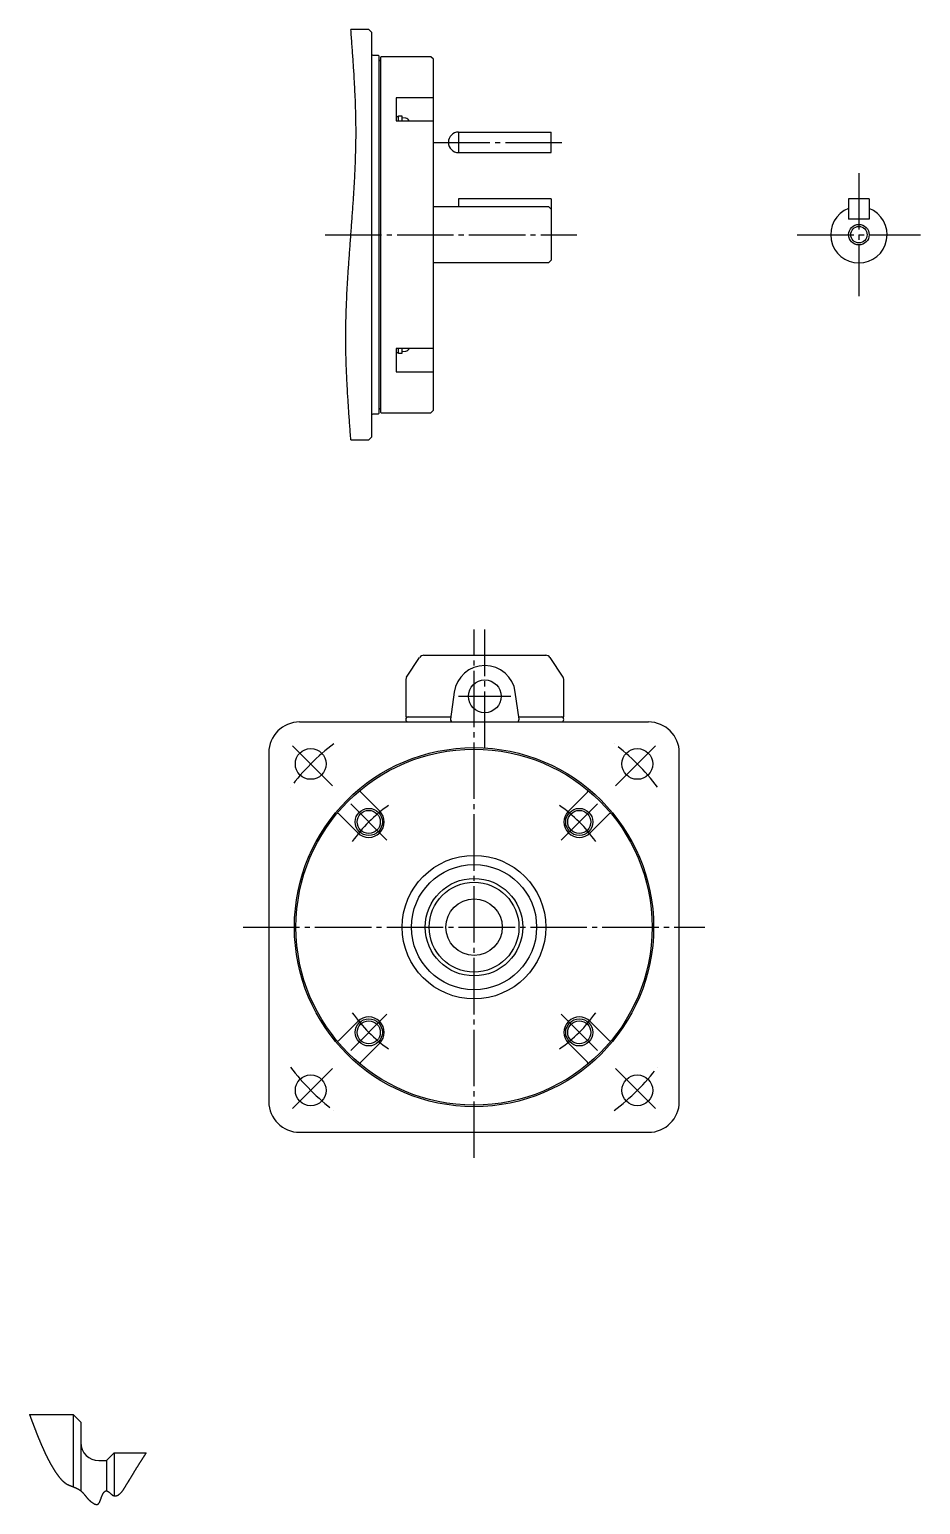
# Model space of a CAD drawing. Extents: x -232 to 264, y -175 to 155.
# Drawn here: x 90.4 to 264, y -132.6 to 155 of the extents above; entities that cross this region are included whole.
import ezdxf

# ---------------------------------------------------------------- set-up
doc = ezdxf.new("R2010")
doc.units = 0
doc.linetypes.add('DASH_CENTER', pattern=[14, 11, -1, 1, -1])
doc.layers.get('0').update_dxf_attribs({"linetype": 'CONTINUOUS'})

msp = doc.modelspace()

# ---------------------------------------------------------------- linework, layer by layer
at = {"color": 7, "linetype": 'CONTINUOUS'}
for p, q in [((156.5, 155), (153, 155)), ((157, 154.5), (156.5, 155)), ((157, 154.5), (157, 75.5)), ((157.3, 150), (158.3, 150)), ((158.5, 149.8), (158.3, 150)), ((158.5, 115), (158.5, 149.8)), ((158.9, 149.7), (158.8, 149.6)), ((158.8, 149.6), (158.8, 115)), ((168.6, 149.7), (158.9, 149.7)), ((169.1, 149.2), (168.6, 149.7)), ((158.8, 148.9), (158.7, 148.9)), ((169.1, 115), (169.1, 149.2)), ((169.1, 141.71), (161.8, 141.71)), ((161.8, 141.71), (161.8, 137.22)), ((162.3, 137.22), (162.3, 138.16)), ((162.3, 138.16), (162.9, 138.16)), ((162.9, 138.16), (162.9, 137.22)), ((161.8, 138.01), (162.3, 138.01)), ((161.8, 137.22), (169.1, 137.22)), ((163.68, 137.69), (162.9, 137.76)), ((174, 135), (192, 135)), ((174, 135), (174, 131)), ((192, 131), (192, 135)), ((174, 131), (192, 131)), ((174, 122), (174, 120.5)), ((192, 122), (174, 122)), ((192, 122), (192, 110)), ((250, 122), (250, 118)), ((254, 122), (250, 122)), ((254, 122), (254, 118)), ((169.1, 120.5), (191.5, 120.5)), ((191.5, 120.5), (192, 120)), ((254, 118), (250, 118)), ((158.5, 80.2), (158.5, 115)), ((158.8, 115), (158.8, 80.4)), ((169.1, 80.8), (169.1, 115)), ((191.5, 109.5), (169.1, 109.5)), ((192, 110), (191.5, 109.5)), ((169.1, 92.78), (161.8, 92.78)), ((161.8, 92.78), (161.8, 88.29)), ((162.3, 91.84), (162.3, 92.78)), ((162.9, 92.78), (162.9, 91.84)), ((162.9, 92.24), (163.68, 92.31)), ((162.3, 91.99), (161.8, 91.99)), ((162.9, 91.84), (162.3, 91.84)), ((161.8, 88.29), (169.1, 88.29)), ((158.7, 81.1), (158.8, 81.1)), ((168.6, 80.3), (169.1, 80.8)), ((158.3, 80), (157.3, 80)), ((158.3, 80), (158.5, 80.2)), ((158.8, 80.4), (158.9, 80.3)), ((158.9, 80.3), (168.6, 80.3)), ((153, 75), (156.5, 75)), ((156.5, 75), (157, 75.5)), ((163.87, 28.75), (166.4, 32.56)), ((167.24, 33), (190.97, 33)), ((191.8, 32.56), (194.33, 28.75)), ((163.7, 28.2), (163.7, 27.6)), ((163.7, 27.6), (163.7, 21.1)), ((194.5, 27.6), (194.5, 28.2)), ((194.5, 21.1), (194.5, 27.6)), ((173.16, 25.82), (172.43, 20.57)), ((185.77, 20.57), (185.04, 25.82)), ((163.8, 21), (172.49, 21)), ((185.71, 21), (194.4, 21)), ((143, 20), (211, 20)), ((137, 14), (137, -54)), ((217, -54), (217, 14)), ((158.62, 2.63), (154.92, 6.32)), ((199.08, 6.32), (195.39, 2.63)), ((150.68, 2.08), (154.37, -1.61)), ((199.63, -1.61), (203.32, 2.08)), ((154.37, -38.38), (150.68, -42.08)), ((203.32, -42.08), (199.63, -38.38)), ((154.92, -46.32), (158.62, -42.63)), ((195.39, -42.63), (199.08, -46.32)), ((143, -60), (211, -60)), ((90.38, -115), (98.88, -115)), ((98.88, -115), (100.38, -116.5)), ((98.88, -115), (98.88, -129.1)), ((100.38, -116.5), (100.38, -129.9)), ((105.38, -124), (106.88, -122.5)), ((106.88, -122.5), (106.88, -130.88)), ((106.88, -122.5), (113.13, -122.5)), ((103.88, -124), (105.38, -124)), ((105.38, -124), (105.38, -129.9))]:
    msp.add_line(p, q, dxfattribs=at)
at = {"color": 1, "linetype": 'DASH_CENTER'}
for p, q in [((169.1, 133), (194.5, 133)), ((252, 127), (252, 103)), ((148, 115), (197, 115)), ((240, 115), (264, 115)), ((177, -65), (177, 38)), ((179.1, 14.94), (179.1, 38)), ((174, 25), (184.2, 25)), ((149.42, 7.58), (140.94, 16.06)), ((204.58, 7.58), (213.06, 16.06)), ((160.03, -3.03), (152.96, 4.04)), ((193.97, -3.03), (201.04, 4.04)), ((132, -20), (222, -20)), ((160.03, -36.97), (152.96, -44.04)), ((193.97, -36.97), (201.04, -44.04)), ((149.42, -47.58), (140.94, -56.06)), ((204.58, -47.58), (213.06, -56.06))]:
    msp.add_line(p, q, dxfattribs=at)
at = {"color": 2}
for points in [[(153, 75, 0), (152.97, 75.36, 0), (152.95, 75.72, 0), (152.92, 76.08, 0), (152.89, 76.44, 0), (152.87, 76.79, 0), (152.84, 77.15, 0), (152.81, 77.51, 0), (152.79, 77.87, 0), (152.76, 78.23, 0), (152.74, 78.59, 0), (152.71, 78.95, 0), (152.68, 79.31, 0), (152.66, 79.66, 0), (152.63, 80.02, 0), (152.61, 80.38, 0), (152.58, 80.74, 0), (152.56, 81.1, 0), (152.53, 81.46, 0), (152.51, 81.82, 0), (152.49, 82.18, 0), (152.46, 82.53, 0), (152.44, 82.89, 0), (152.42, 83.25, 0), (152.4, 83.61, 0), (152.37, 83.97, 0), (152.35, 84.33, 0), (152.33, 84.69, 0), (152.31, 85.05, 0), (152.29, 85.4, 0), (152.27, 85.76, 0), (152.25, 86.12, 0), (152.23, 86.48, 0), (152.22, 86.84, 0), (152.2, 87.2, 0), (152.18, 87.56, 0), (152.17, 87.92, 0), (152.15, 88.27, 0), (152.14, 88.63, 0), (152.12, 88.99, 0), (152.11, 89.35, 0), (152.1, 89.71, 0), (152.08, 90.07, 0), (152.07, 90.43, 0), (152.06, 90.79, 0), (152.05, 91.14, 0), (152.04, 91.5, 0), (152.04, 91.86, 0), (152.03, 92.22, 0), (152.02, 92.58, 0), (152.02, 92.94, 0), (152.01, 93.3, 0), (152.01, 93.66, 0), (152, 94.01, 0), (152, 94.37, 0), (152, 94.73, 0), (152, 95.09, 0), (152, 95.45, 0), (152, 95.81, 0), (152.01, 96.17, 0), (152.01, 96.53, 0), (152.01, 96.88, 0), (152.02, 97.24, 0), (152.03, 97.6, 0), (152.03, 97.96, 0), (152.04, 98.32, 0), (152.05, 98.68, 0), (152.06, 99.04, 0), (152.07, 99.39, 0), (152.08, 99.75, 0), (152.09, 100.11, 0), (152.1, 100.47, 0), (152.12, 100.83, 0), (152.13, 101.19, 0), (152.14, 101.55, 0), (152.16, 101.91, 0), (152.18, 102.27, 0), (152.19, 102.62, 0), (152.21, 102.98, 0), (152.22, 103.34, 0), (152.24, 103.7, 0), (152.26, 104.06, 0), (152.28, 104.42, 0), (152.3, 104.78, 0), (152.32, 105.14, 0), (152.34, 105.49, 0), (152.36, 105.85, 0), (152.38, 106.21, 0), (152.41, 106.57, 0), (152.43, 106.93, 0), (152.45, 107.29, 0), (152.47, 107.65, 0), (152.5, 108, 0), (152.52, 108.36, 0), (152.54, 108.72, 0), (152.57, 109.08, 0), (152.59, 109.44, 0), (152.62, 109.8, 0), (152.65, 110.16, 0), (152.67, 110.52, 0), (152.7, 110.88, 0), (152.72, 111.23, 0), (152.75, 111.59, 0), (152.77, 111.95, 0), (152.8, 112.31, 0), (152.83, 112.67, 0), (152.85, 113.03, 0), (152.88, 113.39, 0), (152.91, 113.75, 0), (152.93, 114.1, 0), (152.96, 114.46, 0), (152.99, 114.82, 0), (153.01, 115.18, 0), (153.04, 115.54, 0), (153.07, 115.9, 0), (153.09, 116.26, 0), (153.12, 116.61, 0), (153.15, 116.97, 0), (153.18, 117.33, 0), (153.2, 117.69, 0), (153.23, 118.05, 0), (153.25, 118.41, 0), (153.28, 118.77, 0), (153.31, 119.13, 0), (153.33, 119.48, 0), (153.36, 119.84, 0), (153.38, 120.2, 0), (153.41, 120.56, 0), (153.43, 120.92, 0), (153.46, 121.28, 0), (153.48, 121.64, 0), (153.5, 122, 0), (153.53, 122.36, 0), (153.55, 122.71, 0), (153.57, 123.07, 0), (153.6, 123.43, 0), (153.62, 123.79, 0), (153.64, 124.15, 0), (153.66, 124.51, 0), (153.68, 124.87, 0), (153.7, 125.22, 0), (153.72, 125.58, 0), (153.74, 125.94, 0), (153.76, 126.3, 0), (153.78, 126.66, 0), (153.79, 127.02, 0), (153.81, 127.38, 0), (153.83, 127.74, 0), (153.84, 128.09, 0), (153.86, 128.45, 0), (153.87, 128.81, 0), (153.89, 129.17, 0), (153.9, 129.53, 0), (153.91, 129.89, 0), (153.92, 130.25, 0), (153.93, 130.61, 0), (153.94, 130.97, 0), (153.95, 131.32, 0), (153.96, 131.68, 0), (153.97, 132.04, 0), (153.98, 132.4, 0), (153.98, 132.76, 0), (153.99, 133.12, 0), (153.99, 133.48, 0), (154, 133.83, 0), (154, 134.19, 0), (154, 134.55, 0), (154, 134.91, 0), (154, 135.27, 0), (154, 135.63, 0), (154, 135.99, 0), (153.99, 136.35, 0), (153.99, 136.7, 0), (153.99, 137.06, 0), (153.98, 137.42, 0), (153.97, 137.78, 0), (153.97, 138.14, 0), (153.96, 138.5, 0), (153.95, 138.86, 0), (153.94, 139.22, 0), (153.93, 139.57, 0), (153.92, 139.93, 0), (153.91, 140.29, 0), (153.89, 140.65, 0), (153.88, 141.01, 0), (153.87, 141.37, 0), (153.85, 141.73, 0), (153.84, 142.09, 0), (153.82, 142.44, 0), (153.8, 142.8, 0), (153.78, 143.16, 0), (153.77, 143.52, 0), (153.75, 143.88, 0), (153.73, 144.24, 0), (153.71, 144.6, 0), (153.69, 144.96, 0), (153.67, 145.31, 0), (153.65, 145.67, 0), (153.63, 146.03, 0), (153.61, 146.39, 0), (153.58, 146.75, 0), (153.56, 147.11, 0), (153.54, 147.47, 0), (153.52, 147.83, 0), (153.49, 148.18, 0), (153.47, 148.54, 0), (153.44, 148.9, 0), (153.42, 149.26, 0), (153.4, 149.62, 0), (153.37, 149.98, 0), (153.34, 150.34, 0), (153.32, 150.69, 0), (153.29, 151.05, 0), (153.27, 151.41, 0), (153.24, 151.77, 0), (153.21, 152.13, 0), (153.19, 152.49, 0), (153.16, 152.85, 0), (153.13, 153.21, 0), (153.11, 153.56, 0), (153.08, 153.92, 0), (153.06, 154.28, 0), (153.03, 154.64, 0), (153, 155, 0)], [(90.38, -115, 0), (90.4, -115.06, 0), (90.42, -115.12, 0), (90.44, -115.18, 0), (90.46, -115.24, 0), (90.49, -115.3, 0), (90.51, -115.36, 0), (90.53, -115.42, 0), (90.55, -115.48, 0), (90.57, -115.54, 0), (90.6, -115.59, 0), (90.62, -115.66, 0), (90.64, -115.71, 0), (90.66, -115.77, 0), (90.68, -115.83, 0), (90.71, -115.89, 0), (90.73, -115.95, 0), (90.75, -116.01, 0), (90.77, -116.07, 0), (90.79, -116.13, 0), (90.82, -116.19, 0), (90.84, -116.25, 0), (90.86, -116.31, 0), (90.88, -116.37, 0), (90.91, -116.43, 0), (90.93, -116.49, 0), (90.95, -116.55, 0), (90.97, -116.61, 0), (90.99, -116.67, 0), (91.02, -116.73, 0), (91.04, -116.79, 0), (91.06, -116.84, 0), (91.08, -116.9, 0), (91.11, -116.96, 0), (91.13, -117.02, 0), (91.15, -117.08, 0), (91.17, -117.14, 0), (91.19, -117.2, 0), (91.22, -117.26, 0), (91.24, -117.32, 0), (91.26, -117.38, 0), (91.28, -117.44, 0), (91.31, -117.5, 0), (91.33, -117.56, 0), (91.35, -117.62, 0), (91.38, -117.68, 0), (91.4, -117.74, 0), (91.42, -117.8, 0), (91.44, -117.85, 0), (91.47, -117.91, 0), (91.49, -117.97, 0), (91.51, -118.03, 0), (91.53, -118.09, 0), (91.56, -118.15, 0), (91.58, -118.21, 0), (91.6, -118.27, 0), (91.63, -118.33, 0), (91.65, -118.39, 0), (91.67, -118.45, 0), (91.7, -118.5, 0), (91.72, -118.56, 0), (91.74, -118.62, 0), (91.76, -118.68, 0), (91.79, -118.74, 0), (91.81, -118.8, 0), (91.83, -118.86, 0), (91.86, -118.92, 0), (91.88, -118.98, 0), (91.9, -119.04, 0), (91.93, -119.1, 0), (91.95, -119.16, 0), (91.98, -119.21, 0), (92, -119.27, 0), (92.02, -119.33, 0), (92.05, -119.39, 0), (92.07, -119.45, 0), (92.09, -119.51, 0), (92.12, -119.57, 0), (92.14, -119.63, 0), (92.17, -119.68, 0), (92.19, -119.74, 0), (92.21, -119.8, 0), (92.24, -119.86, 0), (92.26, -119.92, 0), (92.29, -119.98, 0), (92.31, -120.04, 0), (92.33, -120.09, 0), (92.36, -120.15, 0), (92.38, -120.21, 0), (92.41, -120.27, 0), (92.43, -120.33, 0), (92.46, -120.39, 0), (92.48, -120.45, 0), (92.51, -120.5, 0), (92.53, -120.56, 0), (92.56, -120.62, 0), (92.58, -120.68, 0), (92.61, -120.74, 0), (92.63, -120.8, 0), (92.66, -120.86, 0), (92.68, -120.91, 0), (92.71, -120.97, 0), (92.73, -121.03, 0), (92.76, -121.09, 0), (92.78, -121.15, 0), (92.81, -121.2, 0), (92.83, -121.26, 0), (92.86, -121.32, 0), (92.88, -121.38, 0), (92.91, -121.44, 0), (92.94, -121.5, 0), (92.96, -121.55, 0), (92.99, -121.61, 0), (93.01, -121.67, 0), (93.04, -121.73, 0), (93.07, -121.78, 0), (93.09, -121.84, 0), (93.12, -121.9, 0), (93.14, -121.96, 0), (93.17, -122.02, 0), (93.2, -122.07, 0), (93.22, -122.13, 0), (93.25, -122.19, 0), (93.28, -122.25, 0), (93.3, -122.3, 0), (93.33, -122.36, 0), (93.36, -122.42, 0), (93.39, -122.48, 0), (93.41, -122.53, 0), (93.44, -122.59, 0), (93.47, -122.65, 0), (93.49, -122.71, 0), (93.52, -122.76, 0), (93.55, -122.82, 0), (93.58, -122.88, 0), (93.6, -122.94, 0), (93.63, -122.99, 0), (93.66, -123.05, 0), (93.69, -123.11, 0), (93.72, -123.16, 0), (93.74, -123.22, 0), (93.77, -123.28, 0), (93.8, -123.33, 0), (93.83, -123.39, 0), (93.86, -123.45, 0), (93.89, -123.51, 0), (93.92, -123.56, 0), (93.94, -123.62, 0), (93.97, -123.68, 0), (94, -123.73, 0), (94.03, -123.79, 0), (94.06, -123.85, 0), (94.09, -123.9, 0), (94.12, -123.96, 0), (94.15, -124.02, 0), (94.18, -124.07, 0), (94.21, -124.13, 0), (94.24, -124.18, 0), (94.27, -124.24, 0), (94.3, -124.3, 0), (94.33, -124.35, 0), (94.36, -124.41, 0), (94.39, -124.46, 0), (94.42, -124.52, 0), (94.45, -124.57, 0), (94.48, -124.63, 0), (94.51, -124.69, 0), (94.54, -124.74, 0), (94.58, -124.8, 0), (94.61, -124.85, 0), (94.64, -124.91, 0), (94.67, -124.96, 0), (94.7, -125.02, 0), (94.73, -125.07, 0), (94.77, -125.13, 0), (94.8, -125.18, 0), (94.83, -125.24, 0), (94.86, -125.29, 0), (94.9, -125.34, 0), (94.93, -125.4, 0), (94.96, -125.45, 0), (94.99, -125.51, 0), (95.03, -125.56, 0), (95.06, -125.61, 0), (95.09, -125.67, 0), (95.13, -125.72, 0), (95.16, -125.78, 0), (95.2, -125.83, 0), (95.23, -125.88, 0), (95.26, -125.94, 0), (95.3, -125.99, 0), (95.33, -126.04, 0), (95.37, -126.1, 0), (95.4, -126.15, 0), (95.44, -126.2, 0), (95.47, -126.25, 0), (95.51, -126.31, 0), (95.54, -126.36, 0), (95.58, -126.41, 0), (95.62, -126.46, 0), (95.65, -126.52, 0), (95.69, -126.57, 0), (95.72, -126.62, 0), (95.76, -126.67, 0), (95.8, -126.72, 0), (95.84, -126.78, 0), (95.87, -126.83, 0), (95.91, -126.88, 0), (95.95, -126.93, 0), (95.99, -126.98, 0), (96.02, -127.03, 0), (96.06, -127.08, 0), (96.1, -127.13, 0), (96.14, -127.18, 0), (96.18, -127.23, 0), (96.22, -127.28, 0), (96.26, -127.33, 0), (96.3, -127.38, 0), (96.34, -127.42, 0), (96.39, -127.47, 0), (96.43, -127.52, 0), (96.47, -127.57, 0), (96.51, -127.62, 0), (96.56, -127.66, 0), (96.6, -127.71, 0), (96.64, -127.76, 0), (96.69, -127.8, 0), (96.73, -127.85, 0), (96.78, -127.89, 0), (96.82, -127.94, 0), (96.87, -127.98, 0), (96.92, -128.03, 0), (96.96, -128.07, 0), (97.01, -128.11, 0), (97.06, -128.16, 0), (97.11, -128.2, 0), (97.16, -128.24, 0), (97.21, -128.28, 0), (97.26, -128.32, 0), (97.31, -128.35, 0), (97.36, -128.39, 0), (97.41, -128.43, 0), (97.46, -128.46, 0), (97.52, -128.5, 0), (97.57, -128.53, 0), (97.62, -128.56, 0), (97.68, -128.6, 0), (97.73, -128.63, 0), (97.79, -128.66, 0), (97.84, -128.68, 0), (97.9, -128.71, 0), (97.96, -128.74, 0), (98.02, -128.76, 0), (98.07, -128.79, 0), (98.13, -128.81, 0), (98.19, -128.84, 0), (98.25, -128.86, 0), (98.31, -128.88, 0), (98.37, -128.91, 0), (98.43, -128.93, 0), (98.49, -128.95, 0), (98.55, -128.98, 0), (98.61, -129, 0), (98.67, -129.02, 0), (98.73, -129.04, 0), (98.79, -129.07, 0), (98.85, -129.09, 0), (98.91, -129.11, 0), (98.97, -129.13, 0), (99.03, -129.16, 0), (99.09, -129.18, 0), (99.15, -129.21, 0), (99.21, -129.23, 0), (99.27, -129.26, 0), (99.33, -129.28, 0), (99.39, -129.31, 0), (99.44, -129.34, 0), (99.5, -129.37, 0), (99.56, -129.4, 0), (99.62, -129.42, 0), (99.68, -129.45, 0), (99.73, -129.48, 0), (99.79, -129.51, 0), (99.85, -129.54, 0), (99.9, -129.58, 0), (99.96, -129.61, 0), (100.01, -129.64, 0), (100.06, -129.67, 0), (100.11, -129.71, 0), (100.17, -129.74, 0), (100.22, -129.78, 0), (100.27, -129.81, 0), (100.32, -129.85, 0), (100.36, -129.89, 0), (100.41, -129.93, 0), (100.46, -129.97, 0), (100.5, -130.01, 0), (100.55, -130.05, 0), (100.59, -130.09, 0), (100.63, -130.13, 0), (100.67, -130.17, 0), (100.72, -130.22, 0), (100.76, -130.26, 0), (100.8, -130.3, 0), (100.84, -130.35, 0), (100.88, -130.39, 0), (100.92, -130.44, 0), (100.96, -130.48, 0), (101, -130.53, 0), (101.03, -130.57, 0), (101.07, -130.62, 0), (101.11, -130.67, 0), (101.15, -130.72, 0), (101.19, -130.76, 0), (101.23, -130.81, 0), (101.27, -130.86, 0), (101.31, -130.91, 0), (101.34, -130.96, 0), (101.39, -131.01, 0), (101.42, -131.06, 0), (101.47, -131.11, 0), (101.51, -131.16, 0), (101.55, -131.21, 0), (101.59, -131.25, 0), (101.63, -131.3, 0), (101.68, -131.35, 0), (101.72, -131.4, 0), (101.77, -131.45, 0), (101.81, -131.5, 0), (101.86, -131.55, 0), (101.91, -131.6, 0), (101.96, -131.65, 0), (102.01, -131.7, 0), (102.06, -131.75, 0), (102.11, -131.8, 0), (102.17, -131.85, 0), (102.22, -131.9, 0), (102.28, -131.94, 0), (102.34, -131.99, 0), (102.4, -132.04, 0), (102.46, -132.09, 0), (102.52, -132.13, 0), (102.58, -132.17, 0), (102.64, -132.22, 0), (102.7, -132.26, 0), (102.76, -132.29, 0), (102.83, -132.33, 0), (102.89, -132.37, 0), (102.95, -132.4, 0), (103.01, -132.43, 0), (103.07, -132.46, 0), (103.13, -132.48, 0), (103.19, -132.5, 0), (103.25, -132.52, 0), (103.3, -132.53, 0), (103.36, -132.54, 0), (103.41, -132.55, 0), (103.46, -132.56, 0), (103.51, -132.56, 0), (103.56, -132.55, 0), (103.61, -132.54, 0), (103.65, -132.53, 0), (103.7, -132.51, 0), (103.74, -132.48, 0), (103.78, -132.46, 0), (103.81, -132.42, 0), (103.85, -132.39, 0), (103.88, -132.35, 0), (103.91, -132.31, 0), (103.94, -132.26, 0), (103.97, -132.21, 0), (104, -132.16, 0), (104.03, -132.1, 0), (104.06, -132.04, 0), (104.08, -131.98, 0), (104.11, -131.92, 0), (104.14, -131.86, 0), (104.16, -131.79, 0), (104.19, -131.72, 0), (104.21, -131.65, 0), (104.23, -131.58, 0), (104.26, -131.51, 0), (104.28, -131.44, 0), (104.31, -131.36, 0), (104.34, -131.28, 0), (104.36, -131.21, 0), (104.39, -131.13, 0), (104.42, -131.06, 0), (104.45, -130.98, 0), (104.48, -130.91, 0), (104.51, -130.83, 0), (104.54, -130.76, 0), (104.58, -130.69, 0), (104.61, -130.61, 0), (104.65, -130.54, 0), (104.68, -130.48, 0), (104.72, -130.41, 0), (104.76, -130.35, 0), (104.8, -130.29, 0), (104.84, -130.23, 0), (104.88, -130.18, 0), (104.92, -130.13, 0), (104.97, -130.08, 0), (105.01, -130.04, 0), (105.06, -130, 0), (105.11, -129.97, 0), (105.15, -129.95, 0), (105.2, -129.93, 0), (105.25, -129.91, 0), (105.3, -129.9, 0), (105.35, -129.9, 0), (105.4, -129.9, 0), (105.45, -129.91, 0), (105.51, -129.93, 0), (105.56, -129.95, 0), (105.61, -129.98, 0), (105.67, -130.01, 0), (105.72, -130.04, 0), (105.78, -130.08, 0), (105.83, -130.12, 0), (105.89, -130.17, 0), (105.94, -130.21, 0), (106, -130.26, 0), (106.05, -130.31, 0), (106.1, -130.36, 0), (106.15, -130.4, 0), (106.21, -130.45, 0), (106.26, -130.5, 0), (106.31, -130.54, 0), (106.36, -130.59, 0), (106.41, -130.63, 0), (106.46, -130.67, 0), (106.51, -130.71, 0), (106.56, -130.75, 0), (106.62, -130.78, 0), (106.67, -130.81, 0), (106.72, -130.83, 0), (106.78, -130.85, 0), (106.83, -130.87, 0), (106.89, -130.88, 0), (106.95, -130.89, 0), (107.01, -130.89, 0), (107.07, -130.89, 0), (107.13, -130.88, 0), (107.19, -130.87, 0), (107.25, -130.86, 0), (107.32, -130.84, 0), (107.38, -130.82, 0), (107.44, -130.8, 0), (107.5, -130.77, 0), (107.57, -130.74, 0), (107.63, -130.71, 0), (107.69, -130.68, 0), (107.75, -130.64, 0), (107.8, -130.61, 0), (107.86, -130.57, 0), (107.91, -130.53, 0), (107.97, -130.49, 0), (108.02, -130.44, 0), (108.07, -130.4, 0), (108.11, -130.36, 0), (108.16, -130.31, 0), (108.2, -130.27, 0), (108.25, -130.22, 0), (108.29, -130.17, 0), (108.33, -130.12, 0), (108.37, -130.07, 0), (108.41, -130.03, 0), (108.45, -129.97, 0), (108.49, -129.92, 0), (108.52, -129.87, 0), (108.56, -129.82, 0), (108.6, -129.77, 0), (108.63, -129.72, 0), (108.67, -129.66, 0), (108.7, -129.61, 0), (108.73, -129.56, 0), (108.77, -129.5, 0), (108.8, -129.45, 0), (108.83, -129.4, 0), (108.87, -129.34, 0), (108.9, -129.29, 0), (108.94, -129.24, 0), (108.97, -129.18, 0), (109, -129.13, 0), (109.04, -129.08, 0), (109.07, -129.02, 0), (109.1, -128.97, 0), (109.14, -128.91, 0), (109.17, -128.86, 0), (109.2, -128.81, 0), (109.23, -128.75, 0), (109.27, -128.7, 0), (109.3, -128.65, 0), (109.33, -128.59, 0), (109.37, -128.54, 0), (109.4, -128.48, 0), (109.43, -128.43, 0), (109.47, -128.38, 0), (109.5, -128.32, 0), (109.53, -128.27, 0), (109.57, -128.21, 0), (109.6, -128.16, 0), (109.63, -128.1, 0), (109.67, -128.05, 0), (109.7, -128, 0), (109.73, -127.94, 0), (109.76, -127.89, 0), (109.8, -127.83, 0), (109.83, -127.78, 0), (109.86, -127.72, 0), (109.89, -127.67, 0), (109.93, -127.61, 0), (109.96, -127.56, 0), (109.99, -127.51, 0), (110.03, -127.45, 0), (110.06, -127.4, 0), (110.09, -127.34, 0), (110.12, -127.29, 0), (110.16, -127.23, 0), (110.19, -127.18, 0), (110.22, -127.13, 0), (110.26, -127.07, 0), (110.29, -127.02, 0), (110.32, -126.96, 0), (110.36, -126.91, 0), (110.39, -126.85, 0), (110.42, -126.8, 0), (110.45, -126.74, 0), (110.49, -126.69, 0), (110.52, -126.64, 0), (110.55, -126.58, 0), (110.58, -126.53, 0), (110.62, -126.47, 0), (110.65, -126.42, 0), (110.69, -126.36, 0), (110.72, -126.31, 0), (110.75, -126.25, 0), (110.78, -126.2, 0), (110.82, -126.15, 0), (110.85, -126.09, 0), (110.88, -126.04, 0), (110.92, -125.98, 0), (110.95, -125.93, 0), (110.98, -125.88, 0), (111.02, -125.82, 0), (111.05, -125.77, 0), (111.08, -125.71, 0), (111.12, -125.66, 0), (111.15, -125.61, 0), (111.18, -125.55, 0), (111.22, -125.5, 0), (111.25, -125.44, 0), (111.28, -125.39, 0), (111.32, -125.34, 0), (111.35, -125.28, 0), (111.39, -125.23, 0), (111.42, -125.17, 0), (111.45, -125.12, 0), (111.49, -125.07, 0), (111.52, -125.01, 0), (111.55, -124.96, 0), (111.59, -124.91, 0), (111.62, -124.85, 0), (111.66, -124.8, 0), (111.69, -124.74, 0), (111.72, -124.69, 0), (111.76, -124.64, 0), (111.79, -124.58, 0), (111.83, -124.53, 0), (111.86, -124.48, 0), (111.89, -124.42, 0), (111.93, -124.37, 0), (111.96, -124.31, 0), (112, -124.26, 0), (112.03, -124.21, 0), (112.06, -124.15, 0), (112.1, -124.1, 0), (112.13, -124.05, 0), (112.17, -123.99, 0), (112.2, -123.94, 0), (112.23, -123.89, 0), (112.27, -123.83, 0), (112.3, -123.78, 0), (112.34, -123.73, 0), (112.37, -123.67, 0), (112.41, -123.62, 0), (112.44, -123.57, 0), (112.47, -123.51, 0), (112.51, -123.46, 0), (112.54, -123.41, 0), (112.58, -123.35, 0), (112.61, -123.3, 0), (112.64, -123.25, 0), (112.68, -123.19, 0), (112.71, -123.14, 0), (112.75, -123.09, 0), (112.78, -123.03, 0), (112.82, -122.98, 0), (112.85, -122.93, 0), (112.89, -122.87, 0), (112.92, -122.82, 0), (112.95, -122.77, 0), (112.99, -122.71, 0), (113.02, -122.66, 0), (113.06, -122.61, 0), (113.09, -122.55, 0), (113.12, -122.5, 0)]]:
    msp.add_polyline3d(points, dxfattribs=at)
at = {"color": 2, "linetype": 'CONTINUOUS'}
msp.add_circle((252, 115), 2, dxfattribs=at)
at = {"color": 7, "linetype": 'CONTINUOUS'}
for centre, radius in [((252, 115), 1.6), ((179.1, 25), 3.2), ((177, -20), 35), ((145.18, 11.82), 3), ((177, -20), 34.7), ((208.82, 11.82), 3), ((156.49, 0.51), 2.65), ((197.51, 0.51), 2.65), ((156.49, 0.51), 2.25), ((197.51, 0.51), 2.25), ((177, -20), 14), ((177, -20), 12.2), ((177, -20), 9.5), ((177, -20), 8.75), ((156.49, -40.51), 2.65), ((156.49, -40.51), 2.25), ((197.51, -40.51), 2.65), ((197.51, -40.51), 2.25), ((145.18, -51.82), 3), ((208.82, -51.82), 3)]:
    msp.add_circle(centre, radius, dxfattribs=at)
msp.add_circle((177, -20), 5.5)
for centre, radius, start, end in [((157.3, 150.3), 0.3, 180, 270), ((158.7, 149.1), 0.2, 180, 270), ((163.61, 136.89), 0.8, 24.57, 85), ((163.61, 93.11), 0.8, 275, 335.43), ((158.7, 80.9), 0.2, 90, 180), ((157.3, 79.7), 0.3, 90, 180), ((167.24, 32), 1, 90, 146.3099), ((190.97, 32), 1, 33.6901, 90), ((179.1, 25), 6, 7.8875, 172.1125), ((164.7, 28.2), 1, 146.3099, 180), ((193.5, 28.2), 1, 0, 33.6901), ((163.8, 21.1), 0.1, 180, 270), ((164.2, 20.5), 0.5, 90, 270), ((172.92, 20.5), 0.5, 172.1125, 270), ((185.28, 20.5), 0.5, 270, 7.8875), ((194, 20.5), 0.5, 270, 90), ((194.4, 21.1), 0.1, 270, 0), ((143, 14), 6, 90, 180), ((211, 14), 6, 0, 90), ((155.28, 6.67), 0.5, 182.6229, 225), ((198.72, 6.67), 0.5, 315, 357.3771), ((150.33, 1.72), 0.5, 45, 87.3771), ((156.49, 0.51), 3, 225, 45), ((197.51, 0.51), 3, 135, 315), ((203.67, 1.72), 0.5, 92.6229, 135), ((156.49, -40.51), 3, 315, 135), ((197.51, -40.51), 3, 45, 225), ((150.33, -41.72), 0.5, 272.6229, 315), ((203.67, -41.72), 0.5, 225, 267.3771), ((155.28, -46.67), 0.5, 135, 177.3771), ((198.72, -46.67), 0.5, 2.6229, 45), ((143, -54), 6, 180, 270), ((211, -54), 6, 270, 0), ((103.88, -120.5), 3.5, 180, 270)]:
    msp.add_arc(centre, radius, start, end, dxfattribs=at)
for centre, radius, start, end in [((174, 133), 2, 90, 270), ((252, 115), 5.5, 111.3237, 68.6763)]:
    msp.add_arc(centre, radius, start, end)
at = {"color": 1, "linetype": 'DASH_CENTER'}
for radius, start, end in [(45, 127.3549, 142.6451), (45, 37.3549, 52.6451), (29, 125.1091, 144.8909), (29, 35.1091, 54.8909), (29, 215.1091, 234.8909), (29, 305.1091, 324.8909), (45, 217.3549, 232.6451), (45, 307.3549, 322.6451)]:
    msp.add_arc((177, -20), radius, start, end, dxfattribs=at)

doc.saveas('drawing.dxf')
